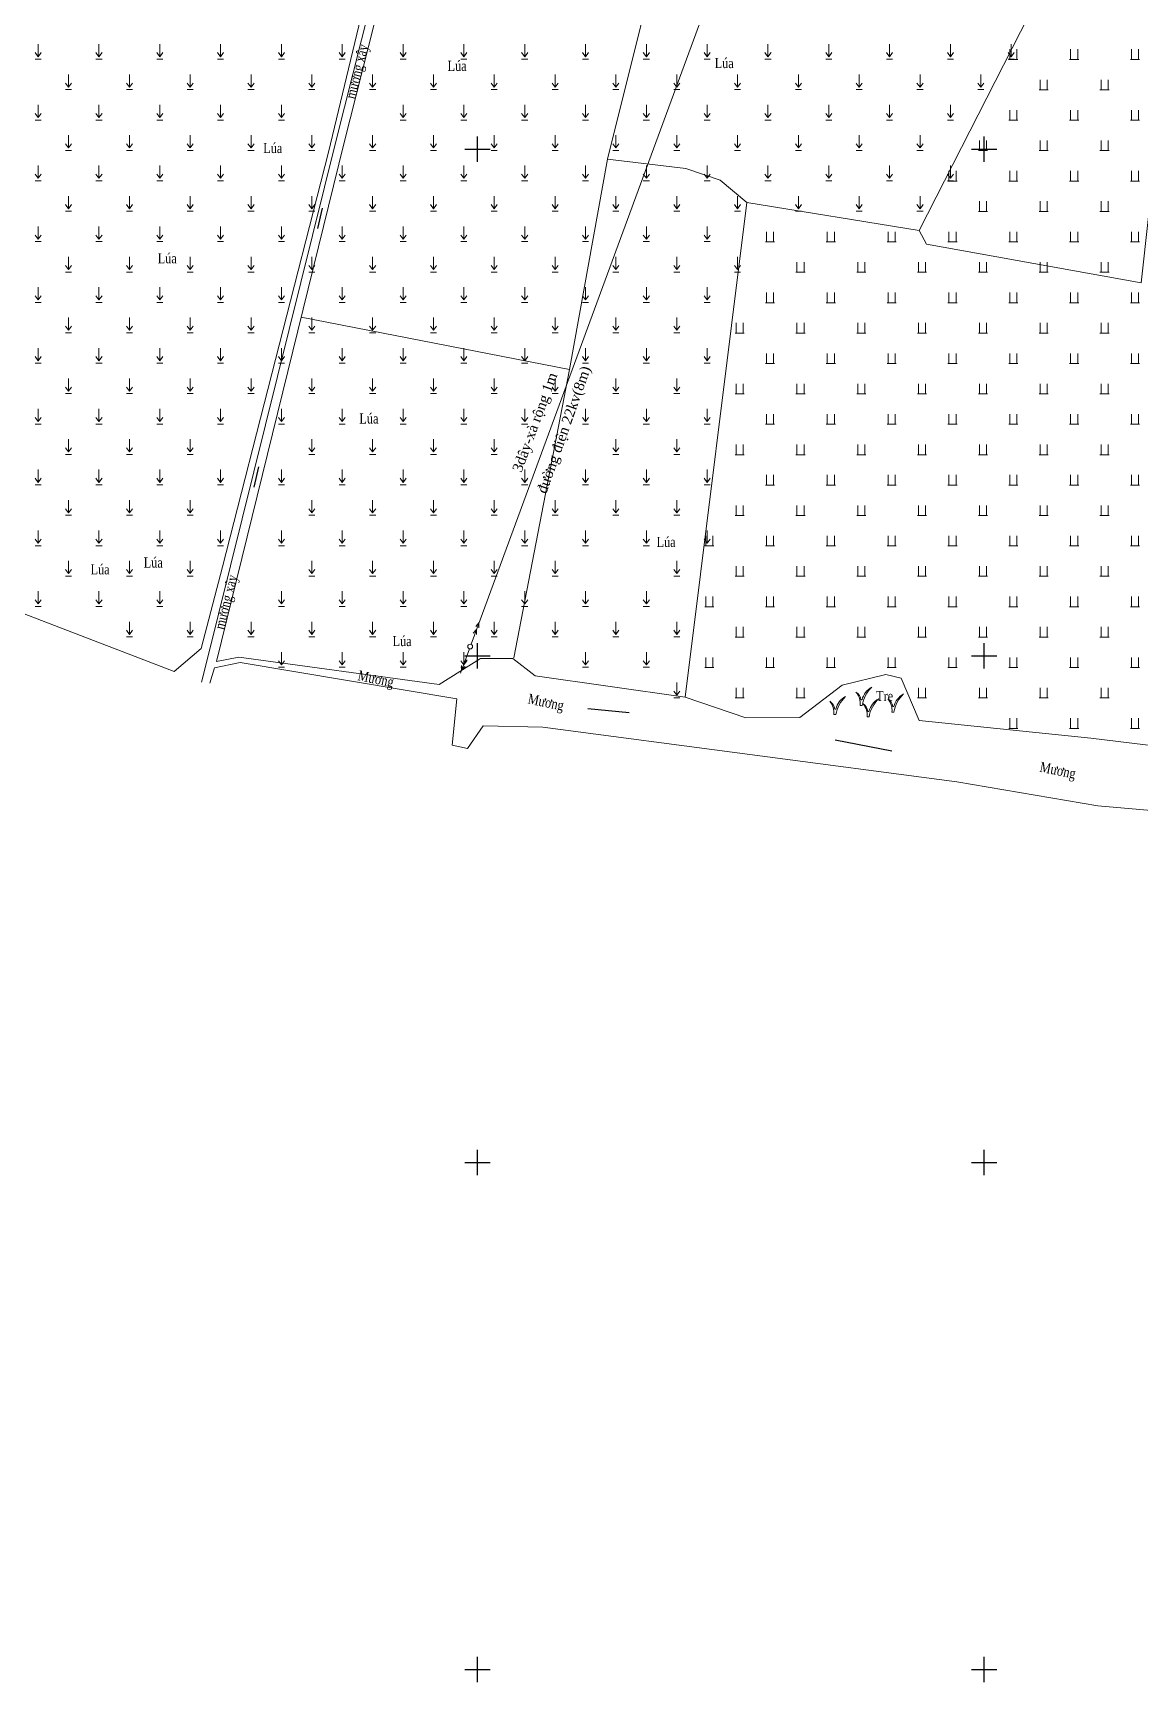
# Model space of a CAD drawing. Header units: metres. Extents: x 585499 to 586851, y 1565849 to 1566901.
# Drawn here: x 585956.2 to 586065.4, y 1565848.8 to 1566011.5 of the extents above; entities that cross this region are included whole.
import ezdxf

# ---------------------------------------------------------------- set-up
doc = ezdxf.new("R2010")
doc.units = ezdxf.units.M
for name, color, linetype, lineweight in [('duong bo', 97, 'Continuous', 0), ('Ghi chu', 2, 'Continuous', 5), ('muong xay', 90, 'Continuous', 0), ('text', 7, 'Continuous', 0), ('ThucVat', 90, 'Continuous', 0), ('thuy van', 111, 'Continuous', 0), ('đuongdien', 2, 'Continuous', 0)]:
    doc.layers.add(name, color=color, linetype=linetype, lineweight=lineweight)
doc.layers.add('K_HUNG', color=7, linetype='Continuous')
doc.styles.add('ghi chu', font='times.ttf', dxfattribs={"height": 1})
doc.styles.get("Standard").update_dxf_attribs({"font": 'simplex.shx'})
doc.linetypes.add('B_DAP_CAO1', pattern='A,0.2,[130,ltypeshp.shx,S=0.7500000000000001,R=0,X=0,Y=0.75],1.2,[130,ltypeshp.shx,S=0.25,R=0,X=0,Y=0.25],1', length=2.4)
doc.linetypes.add('TAluy-500', pattern='A,0.667,[130,ltypeshp.shx,S=-0.25,R=0,X=-0.25,Y=0.25],0.333', length=1)
doc.dimstyles.get("Standard").update_dxf_attribs({"dimtxt": 0.18, "dimasz": 0.18, "dimexe": 0.18, "dimexo": 0.0625, "dimgap": 0.09, "dimtad": 0, "dimtih": 1, "dimtoh": 1, "dimdec": 4, "dimzin": 0, "dimdsep": 46, "dimtxsty": 'Standard', "dimcen": 0.09, "dimadec": 0, "dimazin": 0, "dimtfac": 1, "dimtdec": 4, "dimtofl": 0, "dimtmove": 0, "dimatfit": 3, "dimfxl": 1, "dimtolj": 1, "dimtzin": 0, "dimarcsym": 0})

# ---------------------------------------------------------------- blocks, each defined once
blk = doc.blocks.new('cdct')
at = {"layer": 'Ghi chu'}
for points in [[(-0.9471882375665928, 0), (-11.22761537194384, 0)], [(-8.176448829700973, -0.6559830730514022), (-10, 0), (-8.176448829700973, 0.6967160433578101)], [(-5.322867662595911, -0.6559830730514022), (-7.146418832894994, 0), (-5.322867662595911, 0.6967160433578101)], [(0.9471882370920071, 0), (11.22761537194384, 0)], [(5.322867662595911, -0.6559830730514022), (7.146418832894938, 0), (5.322867662595911, 0.6967160433578101)], [(8.176448829700917, -0.6559830730514022), (10, 0), (8.176448829700917, 0.6967160433578101)]]:
    blk.add_lwpolyline(points, dxfattribs=at)
blk.add_circle((0, 0), 0.9471882373144785, dxfattribs=at)
blk = doc.blocks.new('fdsa')
at = {"layer": 'ThucVat', "color": 8}
for p, q in [((586981.4263575979, 1565459.991382506), (586981.4263575979, 1565458.991382506)), ((586982.1263575979, 1565459.991382506), (586982.1263575979, 1565458.991382506))]:
    blk.add_line(p, q, dxfattribs=at)
blk.add_lwpolyline([(586981.326357598, 1565458.991382506), (586982.2263575979, 1565458.991382506)], dxfattribs=at)
blk = doc.blocks.new('aa')
at = {"layer": 'ThucVat', "color": 8}
for p, q in [((586849.3487158166, 1565409.619042327), (586849.3487158166, 1565410.869042327)), ((586849.3487158166, 1565409.619042327), (586849.0487158166, 1565410.019042327)), ((586849.0487158166, 1565409.369042327), (586849.6487158167, 1565409.369042327)), ((586849.3487158166, 1565409.619042327), (586849.6487158167, 1565410.019042327))]:
    blk.add_line(p, q, dxfattribs=at)
blk = doc.blocks.new('tre')
at = {"layer": 'Ghi chu', "color": 8}
blk.add_line((-0.4581687784585995, 2.170811738060081), (-0.02678256049287597, 2.173418245450137), dxfattribs=at)
at = {"layer": 'Ghi chu'}
blk.add_line((-0.7800000388195087, -3.094524458902015e-07), (-1.726021991999005e-09, -2.533511178626213e-10), dxfattribs=at)
at = {"layer": 'Ghi chu', "color": 8}
for centre, major_axis, ratio, start_param, end_param in [((7.569916903618463, 0.306761078211764), (-5.531466882671172, 5.531466882671173), 0.99999999999999, -0.2845391463814027, 0.5444522491529895), ((12.58891754404962, -2.098507465559521), (-9.024538174164114, 9.024538174164114), 0.9999999999999865, -0.02725136566702524, 0.6202220842804578), ((-4.772513657949531, 1.608162517962853), (3.076535866745311, 3.076535866745311), 0.9999999999999022, 5.627468846478097, 6.498727628251489), ((-7.851839350856864, 0.6854456025702689), (-5.023979863572765, 5.023979863572765), 0.9999999999999891, 3.830366531754255, 4.628631629884755)]:
    blk.add_ellipse(centre, major_axis=major_axis, ratio=ratio, start_param=start_param, end_param=end_param, dxfattribs=at)

msp = doc.modelspace()

# ---------------------------------------------------------------- linework, layer by layer
at = {"layer": 'duong bo', "color": 8, "linetype": 'B_DAP_CAO1', "elevation": 14.25}
msp.add_lwpolyline([(585972.758, 1565950.742), (585974.858, 1565958.785), (585985.3060000001, 1565999.698), (585994.2710000001, 1566037.004), (585994.5055509674, 1566038.094127062)], dxfattribs=at)
at = {"layer": 'duong bo', "color": 8, "elevation": 14.25}
for points in [[(586012.8443030487, 1565999.015502451), (586020.8034164775, 1566030.914524547)], [(586068.423157681, 1566013.337012719), (586068.376, 1566012.973), (586065.5020000001, 1565986.813), (586044.3010000001, 1565990.606), (586043.5995279166, 1565991.985485685), (586056.0830000001, 1566016.505)], [(586026.5831804143, 1565994.725366092), (586023.9677662313, 1565996.941188333), (586020.5619268509, 1565998.097469278), (586012.8443030487, 1565999.015502451), (586009.1023832576, 1565978.251870846)], [(586043.5995279166, 1565991.985485685), (586026.5831804143, 1565994.725366092), (586020.515, 1565945.916)], [(586003.6050000001, 1565949.82), (586009.1023832576, 1565978.251870846), (585982.6278457871, 1565983.432929897)], [(585904.6020000001, 1565981.528), (585902.916766156, 1565974.287292687), (585970.0955692534, 1565948.448743365), (585972.758, 1565950.742)]]:
    msp.add_lwpolyline(points, dxfattribs=at)
at = {"layer": 'K_HUNG', "color": 8}
for p, q in [((586000, 1565998.75), (586000, 1566001.25)), ((586050, 1565998.75), (586050, 1566001.25)), ((585998.75, 1566000), (586001.25, 1566000)), ((586048.75, 1566000), (586051.25, 1566000)), ((586000, 1565948.75), (586000, 1565951.25)), ((586050, 1565948.75), (586050, 1565951.25)), ((585998.75, 1565950), (586001.25, 1565950)), ((586048.75, 1565950), (586051.25, 1565950)), ((586000, 1565898.75), (586000, 1565901.25)), ((586050, 1565898.75), (586050, 1565901.25)), ((585998.75, 1565900), (586001.25, 1565900)), ((586048.75, 1565900), (586051.25, 1565900)), ((585998.75, 1565850), (586001.25, 1565850)), ((586000, 1565848.75), (586000, 1565851.25)), ((586048.75, 1565850), (586051.25, 1565850)), ((586050, 1565848.75), (586050, 1565851.25))]:
    msp.add_line(p, q, dxfattribs=at)
at = {"layer": 'muong xay', "color": 8, "elevation": 14.25}
for points in [[(585973.314, 1565949.467), (585986.072, 1566000.892), (585995.1780000001, 1566036.986), (585995.226, 1566037.816)], [(585996.511, 1566037.7), (585996.015, 1566036.76), (585986.836, 1566000.53), (585974.265, 1565949.456), (585976.458, 1565949.888)], [(585973.314, 1565949.467), (585972.7843664109, 1565947.411296138)], [(585976.5970000001, 1565949.361), (585974.0650000001, 1565948.815), (585973.6051062112, 1565947.299902732)]]:
    msp.add_lwpolyline(points, dxfattribs=at)
at = {"layer": 'thuy van', "color": 8, "linetype": 'TAluy-500', "elevation": 14.25}
for points in [[(585996.827, 1566038.782), (585997.698, 1566041.709), (586052.309, 1566023.281), (586070.6220000001, 1566014.54), (586081.922, 1566009.069), (586089.908, 1566007.906), (586100.797, 1566005.399), (586094.2440000001, 1565986.409), (586085.6860000001, 1565963.601), (586077.8260000001, 1565942.606), (586067.2570000001, 1565941.066), (586060.508, 1565941.894), (586043.577, 1565943.61), (586041.8150000001, 1565947.799), (586040.3060000001, 1565948.168), (586035.9940000001, 1565947.099), (586031.81, 1565943.933), (586026.4750000001, 1565943.883), (586020.515, 1565945.916), (586005.6910000001, 1565948.018), (586003.496, 1565949.753), (586000.3150000001, 1565949.726), (585996.2170000001, 1565947.162), (585976.458, 1565949.888)], [(586077.8260000001, 1565942.606), (586067.2570000001, 1565941.066), (586060.508, 1565941.894), (586043.577, 1565943.61), (586041.8150000001, 1565947.799), (586040.3060000001, 1565948.168), (586035.9940000001, 1565947.099), (586031.81, 1565943.933), (586026.4750000001, 1565943.883), (586020.515, 1565945.916), (586005.6910000001, 1565948.018), (586003.496, 1565949.753), (586000.3150000001, 1565949.726), (585996.2170000001, 1565947.162), (585976.458, 1565949.888)], [(585976.5970000001, 1565949.361), (585997.9720000001, 1565945.768), (585997.503, 1565941.193), (585999.04, 1565940.864), (586000.562, 1565943.089), (586006.466, 1565942.961), (586047.305, 1565937.585), (586061.2220000001, 1565935.215), (586077.03, 1565933.807), (586075.617273533, 1565925.858005095)], [(585976.5970000001, 1565949.361), (585997.9720000001, 1565945.768), (585997.503, 1565941.193), (585999.04, 1565940.864), (586000.562, 1565943.089), (586006.466, 1565942.961), (586047.305, 1565937.585), (586061.2220000001, 1565935.215), (586077.03, 1565933.807)]]:
    msp.add_lwpolyline(points, dxfattribs=at)
at = {"layer": 'đuongdien', "color": 8, "elevation": 14.25}
msp.add_lwpolyline([(586023.8849558091, 1566017.771748573), (586000.2597988944, 1565953.553414147)], dxfattribs=at)

# ---------------------------------------------------------------- block references
at = {"layer": 'Ghi chu', "color": 8, "xscale": 0.2500000001334544, "yscale": 0.2500000001334544, "zscale": 0.2500000001334544, "rotation": 249.8091337006252}
msp.add_blockref('cdct', (585999.2910000001, 1565950.919, 14.25), dxfattribs=at)
at = {"layer": 'ThucVat', "color": 8}
for name, p in [('aa', (-892.6798026098404, 599.5033836471848)), ('aa', (-886.6798026098404, 599.5033836471848)), ('aa', (-880.6798026098404, 599.5033836471848)), ('aa', (-874.6798026098404, 599.5033836471848)), ('aa', (-868.6798026098404, 599.5033836471848)), ('aa', (-868.6798026098404, 599.5033836471848)), ('aa', (-862.6798026098404, 599.5033836471848)), ('aa', (-856.6798026098404, 599.5033836471848)), ('aa', (-850.6798026098404, 599.5033836471848)), ('aa', (-844.6798026098404, 599.5033836471848)), ('aa', (-838.6798026098404, 599.5033836471848)), ('aa', (-832.6798026098404, 599.5033836471848)), ('aa', (-826.6798026098404, 599.5033836471848)), ('aa', (-820.6798026098404, 599.5033836471848)), ('aa', (-814.6798026098404, 599.5033836471848)), ('aa', (-808.6798026098404, 599.5033836471848)), ('aa', (-802.6798026098404, 599.5033836471848)), ('aa', (-796.6798026098404, 599.5033836471848)), ('fdsa', (-928.9012681820896, 549.8583238827996)), ('fdsa', (-922.9012681820896, 549.8583238827996)), ('fdsa', (-922.9012681820896, 549.8583238827996)), ('fdsa', (-916.9012681820896, 549.8583238827996)), ('aa', (-889.6798026098404, 596.5033836471848)), ('aa', (-889.6798026098404, 596.5033836471848)), ('aa', (-883.6798026098404, 596.5033836471848)), ('aa', (-883.6798026098404, 596.5033836471848)), ('aa', (-877.6798026098404, 596.5033836471848)), ('aa', (-877.6798026098404, 596.5033836471848)), ('aa', (-871.6798026098404, 596.5033836471848)), ('aa', (-871.6798026098404, 596.5033836471848)), ('aa', (-865.6798026098404, 596.5033836471848)), ('aa', (-859.6798026098404, 596.5033836471848)), ('aa', (-859.6798026098404, 596.5033836471848)), ('aa', (-853.6798026098404, 596.5033836471848)), ('aa', (-853.6798026098404, 596.5033836471848)), ('aa', (-847.6798026098404, 596.5033836471848)), ('aa', (-847.6798026098404, 596.5033836471848)), ('aa', (-841.6798026098404, 596.5033836471848)), ('aa', (-841.6798026098404, 596.5033836471848)), ('aa', (-835.6798026098404, 596.5033836471848)), ('aa', (-835.6798026098404, 596.5033836471848)), ('aa', (-829.6798026098404, 596.5033836471848)), ('aa', (-829.6798026098404, 596.5033836471848)), ('aa', (-823.6798026098404, 596.5033836471848)), ('aa', (-823.6798026098404, 596.5033836471848)), ('aa', (-817.6798026098404, 596.5033836471848)), ('aa', (-817.6798026098404, 596.5033836471848)), ('aa', (-811.6798026098404, 596.5033836471848)), ('aa', (-811.6798026098404, 596.5033836471848)), ('aa', (-805.6798026098404, 596.5033836471848)), ('aa', (-805.6798026098404, 596.5033836471848)), ('aa', (-799.6798026098404, 596.5033836471848)), ('aa', (-799.6798026098404, 596.5033836471848)), ('fdsa', (-925.9012681820896, 546.8583238827996)), ('fdsa', (-919.9012681820896, 546.8583238827996)), ('fdsa', (-919.9012681820896, 546.8583238827996)), ('aa', (-892.6798026098404, 593.5033836471848)), ('aa', (-892.6798026098404, 593.5033836471848)), ('aa', (-886.6798026098404, 593.5033836471848)), ('aa', (-886.6798026098404, 593.5033836471848)), ('aa', (-880.6798026098404, 593.5033836471848)), ('aa', (-880.6798026098404, 593.5033836471848)), ('aa', (-874.6798026098404, 593.5033836471848)), ('aa', (-874.6798026098404, 593.5033836471848)), ('aa', (-868.6798026098404, 593.5033836471848)), ('aa', (-856.6798026098404, 593.5033836471848)), ('aa', (-856.6798026098404, 593.5033836471848)), ('aa', (-850.6798026098404, 593.5033836471848)), ('aa', (-850.6798026098404, 593.5033836471848)), ('aa', (-844.6798026098404, 593.5033836471848)), ('aa', (-844.6798026098404, 593.5033836471848)), ('aa', (-838.6798026098404, 593.5033836471848)), ('aa', (-838.6798026098404, 593.5033836471848)), ('aa', (-832.6798026098404, 593.5033836471848)), ('aa', (-832.6798026098404, 593.5033836471848)), ('aa', (-826.6798026098404, 593.5033836471848)), ('aa', (-826.6798026098404, 593.5033836471848)), ('aa', (-820.6798026098404, 593.5033836471848)), ('aa', (-820.6798026098404, 593.5033836471848)), ('aa', (-814.6798026098404, 593.5033836471848)), ('aa', (-814.6798026098404, 593.5033836471848)), ('aa', (-808.6798026098404, 593.5033836471848)), ('aa', (-808.6798026098404, 593.5033836471848)), ('aa', (-802.6798026098404, 593.5033836471848)), ('aa', (-802.6798026098404, 593.5033836471848)), ('fdsa', (-928.9012681820896, 543.8583238827996)), ('fdsa', (-922.9012681820896, 543.8583238827996)), ('fdsa', (-922.9012681820896, 543.8583238827996)), ('fdsa', (-916.9012681820896, 543.8583238827996)), ('aa', (-889.6798026098404, 590.5033836471848)), ('aa', (-883.6798026098404, 590.5033836471848)), ('aa', (-877.6798026098404, 590.5033836471848)), ('aa', (-871.6798026098404, 590.5033836471848)), ('aa', (-865.6798026098404, 590.5033836471848)), ('aa', (-865.6798026098404, 590.5033836471848)), ('aa', (-859.6798026098404, 590.5033836471848)), ('aa', (-853.6798026098404, 590.5033836471848)), ('aa', (-847.6798026098404, 590.5033836471848)), ('aa', (-841.6798026098404, 590.5033836471848)), ('aa', (-835.6798026098404, 590.5033836471848)), ('aa', (-829.6798026098404, 590.5033836471848)), ('aa', (-823.6798026098404, 590.5033836471848)), ('aa', (-817.6798026098404, 590.5033836471848)), ('aa', (-811.6798026098404, 590.5033836471848)), ('aa', (-805.6798026098404, 590.5033836471848)), ('fdsa', (-931.9012681820896, 540.8583238827996)), ('fdsa', (-925.9012681820896, 540.8583238827996)), ('fdsa', (-919.9012681820896, 540.8583238827996)), ('fdsa', (-919.9012681820896, 540.8583238827996)), ('aa', (-892.6798026098404, 587.5033836471848)), ('aa', (-886.6798026098404, 587.5033836471848)), ('aa', (-880.6798026098404, 587.5033836471848)), ('aa', (-874.6798026098404, 587.5033836471848)), ('aa', (-868.6798026098404, 587.5033836471848)), ('aa', (-868.6798026098404, 587.5033836471848)), ('aa', (-862.6798026098404, 587.5033836471848)), ('aa', (-856.6798026098404, 587.5033836471848)), ('aa', (-850.6798026098404, 587.5033836471848)), ('aa', (-844.6798026098404, 587.5033836471848)), ('aa', (-838.6798026098404, 587.5033836471848)), ('aa', (-832.6798026098404, 587.5033836471848)), ('aa', (-826.6798026098404, 587.5033836471848)), ('aa', (-820.6798026098404, 587.5033836471848)), ('aa', (-814.6798026098404, 587.5033836471848)), ('aa', (-808.6798026098404, 587.5033836471848)), ('aa', (-802.6798026098404, 587.5033836471848)), ('fdsa', (-934.9012681820896, 537.8583238827996)), ('fdsa', (-928.9012681820896, 537.8583238827996)), ('fdsa', (-922.9012681820896, 537.8583238827996)), ('fdsa', (-922.9012681820896, 537.8583238827996)), ('fdsa', (-916.9012681820896, 537.8583238827996)), ('aa', (-889.6798026098404, 584.5033836471848)), ('aa', (-883.6798026098404, 584.5033836471848)), ('aa', (-877.6798026098404, 584.5033836471848)), ('aa', (-871.6798026098404, 584.5033836471848)), ('aa', (-865.6798026098404, 584.5033836471848)), ('aa', (-865.6798026098404, 584.5033836471848)), ('aa', (-859.6798026098404, 584.5033836471848)), ('aa', (-853.6798026098404, 584.5033836471848)), ('aa', (-847.6798026098404, 584.5033836471848)), ('aa', (-841.6798026098404, 584.5033836471848)), ('aa', (-835.6798026098404, 584.5033836471848)), ('aa', (-829.6798026098404, 584.5033836471848)), ('aa', (-823.6798026098404, 584.5033836471848)), ('aa', (-817.6798026098404, 584.5033836471848)), ('aa', (-811.6798026098404, 584.5033836471848)), ('aa', (-805.6798026098404, 584.5033836471848)), ('fdsa', (-931.9012681820896, 534.8583238827996)), ('fdsa', (-925.9012681820896, 534.8583238827996)), ('fdsa', (-919.9012681820896, 534.8583238827996)), ('fdsa', (-919.9012681820896, 534.8583238827996)), ('aa', (-892.6798026098404, 581.5033836471848)), ('aa', (-886.6798026098404, 581.5033836471848)), ('aa', (-880.6798026098404, 581.5033836471848)), ('aa', (-874.6798026098404, 581.5033836471848)), ('aa', (-868.6798026098404, 581.5033836471848)), ('aa', (-868.6798026098404, 581.5033836471848)), ('aa', (-862.6798026098404, 581.5033836471848)), ('aa', (-856.6798026098404, 581.5033836471848)), ('aa', (-850.6798026098404, 581.5033836471848)), ('aa', (-844.6798026098404, 581.5033836471848)), ('aa', (-838.6798026098404, 581.5033836471848)), ('aa', (-832.6798026098404, 581.5033836471848)), ('aa', (-826.6798026098404, 581.5033836471848)), ('fdsa', (-952.9012681820896, 531.8583238827996)), ('fdsa', (-946.9012681820896, 531.8583238827996)), ('fdsa', (-940.9012681820896, 531.8583238827996)), ('fdsa', (-934.9012681820896, 531.8583238827996)), ('fdsa', (-928.9012681820896, 531.8583238827996)), ('fdsa', (-922.9012681820896, 531.8583238827996)), ('fdsa', (-922.9012681820896, 531.8583238827996)), ('fdsa', (-916.9012681820896, 531.8583238827996)), ('aa', (-889.6798026098404, 578.5033836471848)), ('aa', (-883.6798026098404, 578.5033836471848)), ('aa', (-877.6798026098404, 578.5033836471848)), ('aa', (-871.6798026098404, 578.5033836471848)), ('aa', (-865.6798026098404, 578.5033836471848)), ('aa', (-865.6798026098404, 578.5033836471848)), ('aa', (-859.6798026098404, 578.5033836471848)), ('aa', (-853.6798026098404, 578.5033836471848)), ('aa', (-847.6798026098404, 578.5033836471848)), ('aa', (-841.6798026098404, 578.5033836471848)), ('aa', (-835.6798026098404, 578.5033836471848)), ('aa', (-829.6798026098404, 578.5033836471848)), ('aa', (-823.6798026098404, 578.5033836471848)), ('fdsa', (-949.9012681820896, 528.8583238827996)), ('fdsa', (-943.9012681820896, 528.8583238827996)), ('fdsa', (-937.9012681820896, 528.8583238827996)), ('fdsa', (-931.9012681820896, 528.8583238827996)), ('fdsa', (-925.9012681820896, 528.8583238827996)), ('fdsa', (-919.9012681820896, 528.8583238827996)), ('fdsa', (-919.9012681820896, 528.8583238827996)), ('aa', (-892.6798026098404, 575.5033836471848)), ('aa', (-886.6798026098404, 575.5033836471848)), ('aa', (-880.6798026098404, 575.5033836471848)), ('aa', (-874.6798026098404, 575.5033836471848)), ('aa', (-868.6798026098404, 575.5033836471848)), ('aa', (-868.6798026098404, 575.5033836471848)), ('aa', (-862.6798026098404, 575.5033836471848)), ('aa', (-856.6798026098404, 575.5033836471848)), ('aa', (-850.6798026098404, 575.5033836471848)), ('aa', (-844.6798026098404, 575.5033836471848)), ('aa', (-838.6798026098404, 575.5033836471848)), ('aa', (-832.6798026098404, 575.5033836471848)), ('aa', (-826.6798026098404, 575.5033836471848)), ('fdsa', (-952.9012681820896, 525.8583238827996)), ('fdsa', (-946.9012681820896, 525.8583238827996)), ('fdsa', (-940.9012681820896, 525.8583238827996)), ('fdsa', (-934.9012681820896, 525.8583238827996)), ('fdsa', (-928.9012681820896, 525.8583238827996)), ('fdsa', (-922.9012681820896, 525.8583238827996)), ('fdsa', (-922.9012681820896, 525.8583238827996)), ('fdsa', (-916.9012681820896, 525.8583238827996)), ('aa', (-889.6798026098404, 572.5033836471848)), ('aa', (-883.6798026098404, 572.5033836471848)), ('aa', (-877.6798026098404, 572.5033836471848)), ('aa', (-871.6798026098404, 572.5033836471848)), ('aa', (-865.6798026098404, 572.5033836471848)), ('aa', (-865.6798026098404, 572.5033836471848)), ('aa', (-859.6798026098404, 572.5033836471848)), ('aa', (-853.6798026098404, 572.5033836471848)), ('aa', (-847.6798026098404, 572.5033836471848)), ('aa', (-841.6798026098404, 572.5033836471848)), ('aa', (-835.6798026098404, 572.5033836471848)), ('aa', (-829.6798026098404, 572.5033836471848)), ('fdsa', (-955.9012681820896, 522.8583238827996)), ('fdsa', (-955.9012681820896, 522.8583238827996)), ('fdsa', (-949.9012681820896, 522.8583238827996)), ('fdsa', (-949.9012681820896, 522.8583238827996)), ('fdsa', (-943.9012681820896, 522.8583238827996)), ('fdsa', (-943.9012681820896, 522.8583238827996)), ('fdsa', (-937.9012681820896, 522.8583238827996)), ('fdsa', (-937.9012681820896, 522.8583238827996)), ('fdsa', (-931.9012681820896, 522.8583238827996)), ('fdsa', (-931.9012681820896, 522.8583238827996)), ('fdsa', (-925.9012681820896, 522.8583238827996)), ('fdsa', (-925.9012681820896, 522.8583238827996)), ('fdsa', (-919.9012681820896, 522.8583238827996)), ('aa', (-892.6798026098404, 569.5033836471848)), ('aa', (-886.6798026098404, 569.5033836471848)), ('aa', (-880.6798026098404, 569.5033836471848)), ('aa', (-874.6798026098404, 569.5033836471848)), ('aa', (-868.6798026098404, 569.5033836471848)), ('aa', (-868.6798026098404, 569.5033836471848)), ('aa', (-862.6798026098404, 569.5033836471848)), ('aa', (-856.6798026098404, 569.5033836471848)), ('aa', (-850.6798026098404, 569.5033836471848)), ('aa', (-844.6798026098404, 569.5033836471848)), ('aa', (-838.6798026098404, 569.5033836471848)), ('aa', (-832.6798026098404, 569.5033836471848)), ('aa', (-826.6798026098404, 569.5033836471848)), ('fdsa', (-952.9012681820896, 519.8583238827996)), ('fdsa', (-952.9012681820896, 519.8583238827996)), ('fdsa', (-946.9012681820896, 519.8583238827996)), ('fdsa', (-946.9012681820896, 519.8583238827996)), ('fdsa', (-940.9012681820896, 519.8583238827996)), ('fdsa', (-940.9012681820896, 519.8583238827996)), ('fdsa', (-934.9012681820896, 519.8583238827996)), ('fdsa', (-934.9012681820896, 519.8583238827996)), ('fdsa', (-928.9012681820896, 519.8583238827996)), ('fdsa', (-928.9012681820896, 519.8583238827996)), ('fdsa', (-922.9012681820896, 519.8583238827996)), ('fdsa', (-916.9012681820896, 519.8583238827996)), ('fdsa', (-916.9012681820896, 519.8583238827996)), ('aa', (-889.6798026098404, 566.5033836471848)), ('aa', (-883.6798026098404, 566.5033836471848)), ('aa', (-877.6798026098404, 566.5033836471848)), ('aa', (-871.6798026098404, 566.5033836471848)), ('aa', (-865.6798026098404, 566.5033836471848)), ('aa', (-865.6798026098404, 566.5033836471848)), ('aa', (-859.6798026098404, 566.5033836471848)), ('aa', (-853.6798026098404, 566.5033836471848)), ('aa', (-847.6798026098404, 566.5033836471848)), ('aa', (-841.6798026098404, 566.5033836471848)), ('aa', (-835.6798026098404, 566.5033836471848)), ('aa', (-829.6798026098404, 566.5033836471848)), ('fdsa', (-955.9012681820896, 516.8583238827996)), ('fdsa', (-949.9012681820896, 516.8583238827996)), ('fdsa', (-943.9012681820896, 516.8583238827996)), ('fdsa', (-937.9012681820896, 516.8583238827996)), ('fdsa', (-931.9012681820896, 516.8583238827996)), ('fdsa', (-925.9012681820896, 516.8583238827996)), ('fdsa', (-919.9012681820896, 516.8583238827996)), ('fdsa', (-919.9012681820896, 516.8583238827996)), ('aa', (-892.6798026098404, 563.5033836471848)), ('aa', (-886.6798026098404, 563.5033836471848)), ('aa', (-880.6798026098404, 563.5033836471848)), ('aa', (-874.6798026098404, 563.5033836471848)), ('aa', (-868.6798026098404, 563.5033836471848)), ('aa', (-868.6798026098404, 563.5033836471848)), ('aa', (-862.6798026098404, 563.5033836471848)), ('aa', (-856.6798026098404, 563.5033836471848)), ('aa', (-850.6798026098404, 563.5033836471848)), ('aa', (-844.6798026098404, 563.5033836471848)), ('aa', (-838.6798026098404, 563.5033836471848)), ('aa', (-832.6798026098404, 563.5033836471848)), ('aa', (-826.6798026098404, 563.5033836471848)), ('fdsa', (-952.9012681820896, 513.8583238827996)), ('fdsa', (-946.9012681820896, 513.8583238827996)), ('fdsa', (-940.9012681820896, 513.8583238827996)), ('fdsa', (-934.9012681820896, 513.8583238827996)), ('fdsa', (-928.9012681820896, 513.8583238827996)), ('fdsa', (-922.9012681820896, 513.8583238827996)), ('fdsa', (-922.9012681820896, 513.8583238827996)), ('fdsa', (-916.9012681820896, 513.8583238827996)), ('aa', (-889.6798026098404, 560.5033836471848)), ('aa', (-883.6798026098404, 560.5033836471848)), ('aa', (-877.6798026098404, 560.5033836471848)), ('aa', (-865.6798026098404, 560.5033836471848)), ('aa', (-865.6798026098404, 560.5033836471848)), ('aa', (-859.6798026098404, 560.5033836471848)), ('aa', (-853.6798026098404, 560.5033836471848)), ('aa', (-847.6798026098404, 560.5033836471848)), ('aa', (-835.6798026098404, 560.5033836471848)), ('aa', (-829.6798026098404, 560.5033836471848)), ('fdsa', (-955.9012681820896, 510.8583238827996)), ('fdsa', (-949.9012681820896, 510.8583238827996)), ('fdsa', (-943.9012681820896, 510.8583238827996)), ('fdsa', (-937.9012681820896, 510.8583238827996)), ('fdsa', (-931.9012681820896, 510.8583238827996)), ('fdsa', (-925.9012681820896, 510.8583238827996)), ('fdsa', (-919.9012681820896, 510.8583238827996)), ('fdsa', (-919.9012681820896, 510.8583238827996)), ('aa', (-892.6798026098404, 557.5033836471848)), ('aa', (-886.6798026098404, 557.5033836471848)), ('aa', (-880.6798026098404, 557.5033836471848)), ('aa', (-874.6798026098404, 557.5033836471848)), ('aa', (-868.6798026098404, 557.5033836471848)), ('aa', (-868.6798026098404, 557.5033836471848)), ('aa', (-862.6798026098404, 557.5033836471848)), ('aa', (-856.6798026098404, 557.5033836471848)), ('aa', (-850.6798026098404, 557.5033836471848)), ('aa', (-844.6798026098404, 557.5033836471848)), ('aa', (-838.6798026098404, 557.5033836471848)), ('aa', (-832.6798026098404, 557.5033836471848)), ('aa', (-826.6798026098404, 557.5033836471848)), ('fdsa', (-952.9012681820896, 507.8583238827996)), ('fdsa', (-946.9012681820896, 507.8583238827996)), ('fdsa', (-940.9012681820896, 507.8583238827996)), ('fdsa', (-934.9012681820896, 507.8583238827996)), ('fdsa', (-928.9012681820896, 507.8583238827996)), ('fdsa', (-922.9012681820896, 507.8583238827996)), ('fdsa', (-922.9012681820896, 507.8583238827996)), ('fdsa', (-916.9012681820896, 507.8583238827996)), ('aa', (-889.6798026098404, 554.5033836471848)), ('aa', (-883.6798026098404, 554.5033836471848)), ('aa', (-877.6798026098404, 554.5033836471848)), ('aa', (-865.6798026098404, 554.5033836471848)), ('aa', (-865.6798026098404, 554.5033836471848)), ('aa', (-859.6798026098404, 554.5033836471848)), ('aa', (-853.6798026098404, 554.5033836471848)), ('aa', (-847.6798026098404, 554.5033836471848)), ('aa', (-841.6798026098404, 554.5033836471848)), ('aa', (-835.6798026098404, 554.5033836471848)), ('aa', (-829.6798026098404, 554.5033836471848)), ('fdsa', (-955.9012681820896, 504.8583238827996)), ('fdsa', (-949.9012681820896, 504.8583238827996)), ('fdsa', (-943.9012681820896, 504.8583238827996)), ('fdsa', (-937.9012681820896, 504.8583238827996)), ('fdsa', (-931.9012681820896, 504.8583238827996)), ('fdsa', (-925.9012681820896, 504.8583238827996)), ('fdsa', (-919.9012681820896, 504.8583238827996)), ('fdsa', (-919.9012681820896, 504.8583238827996)), ('aa', (-892.6798026098404, 551.5033836471848)), ('aa', (-886.6798026098404, 551.5033836471848)), ('aa', (-880.6798026098404, 551.5033836471848)), ('aa', (-874.6798026098404, 551.5033836471848)), ('aa', (-868.6798026098404, 551.5033836471848)), ('aa', (-868.6798026098404, 551.5033836471848)), ('aa', (-862.6798026098404, 551.5033836471848)), ('aa', (-856.6798026098404, 551.5033836471848)), ('aa', (-850.6798026098404, 551.5033836471848)), ('aa', (-844.6798026098404, 551.5033836471848)), ('aa', (-838.6798026098404, 551.5033836471848)), ('aa', (-832.6798026098404, 551.5033836471848)), ('aa', (-826.6798026098404, 551.5033836471848)), ('fdsa', (-958.9012681820896, 501.8583238827996)), ('fdsa', (-952.9012681820896, 501.8583238827996)), ('fdsa', (-946.9012681820896, 501.8583238827996)), ('fdsa', (-940.9012681820896, 501.8583238827996)), ('fdsa', (-934.9012681820896, 501.8583238827996)), ('fdsa', (-928.9012681820896, 501.8583238827996)), ('fdsa', (-922.9012681820896, 501.8583238827996)), ('fdsa', (-922.9012681820896, 501.8583238827996)), ('fdsa', (-916.9012681820896, 501.8583238827996)), ('aa', (-889.6798026098404, 548.5033836471848)), ('aa', (-883.6798026098404, 548.5033836471848)), ('aa', (-877.6798026098404, 548.5033836471848)), ('aa', (-865.6798026098404, 548.5033836471848)), ('aa', (-865.6798026098404, 548.5033836471848)), ('aa', (-859.6798026098404, 548.5033836471848)), ('aa', (-853.6798026098404, 548.5033836471848)), ('aa', (-847.6798026098404, 548.5033836471848)), ('aa', (-841.6798026098404, 548.5033836471848)), ('aa', (-829.6798026098404, 548.5033836471848)), ('fdsa', (-955.9012681820896, 498.8583238827996)), ('fdsa', (-949.9012681820896, 498.8583238827996)), ('fdsa', (-943.9012681820896, 498.8583238827996)), ('fdsa', (-937.9012681820896, 498.8583238827996)), ('fdsa', (-931.9012681820896, 498.8583238827996)), ('fdsa', (-925.9012681820896, 498.8583238827996)), ('fdsa', (-919.9012681820896, 498.8583238827996)), ('fdsa', (-919.9012681820896, 498.8583238827996)), ('aa', (-892.6798026098404, 545.5033836471848)), ('aa', (-886.6798026098404, 545.5033836471848)), ('aa', (-880.6798026098404, 545.5033836471848)), ('aa', (-868.6798026098404, 545.5033836471848)), ('aa', (-868.6798026098404, 545.5033836471848)), ('aa', (-862.6798026098404, 545.5033836471848)), ('aa', (-856.6798026098404, 545.5033836471848)), ('aa', (-850.6798026098404, 545.5033836471848)), ('aa', (-844.6798026098404, 545.5033836471848)), ('aa', (-838.6798026098404, 545.5033836471848)), ('aa', (-832.6798026098404, 545.5033836471848)), ('fdsa', (-958.9012681820896, 495.8583238827996)), ('fdsa', (-952.9012681820896, 495.8583238827996)), ('fdsa', (-946.9012681820896, 495.8583238827996)), ('fdsa', (-940.9012681820896, 495.8583238827996)), ('fdsa', (-934.9012681820896, 495.8583238827996)), ('fdsa', (-928.9012681820896, 495.8583238827996)), ('fdsa', (-922.9012681820896, 495.8583238827996)), ('fdsa', (-922.9012681820896, 495.8583238827996)), ('fdsa', (-916.9012681820896, 495.8583238827996)), ('aa', (-883.6798026098404, 542.5033836471848)), ('aa', (-877.6798026098404, 542.5033836471848)), ('aa', (-871.6798026098404, 542.5033836471848)), ('aa', (-865.6798026098404, 542.5033836471848)), ('aa', (-865.6798026098404, 542.5033836471848)), ('aa', (-859.6798026098404, 542.5033836471848)), ('aa', (-853.6798026098404, 542.5033836471848)), ('aa', (-847.6798026098404, 542.5033836471848)), ('aa', (-841.6798026098404, 542.5033836471848)), ('aa', (-835.6798026098404, 542.5033836471848)), ('aa', (-829.6798026098404, 542.5033836471848)), ('fdsa', (-955.9012681820896, 492.8583238827996)), ('fdsa', (-949.9012681820896, 492.8583238827996)), ('fdsa', (-943.9012681820896, 492.8583238827996)), ('fdsa', (-937.9012681820896, 492.8583238827996)), ('fdsa', (-931.9012681820896, 492.8583238827996)), ('fdsa', (-925.9012681820896, 492.8583238827996)), ('fdsa', (-919.9012681820896, 492.8583238827996)), ('fdsa', (-919.9012681820896, 492.8583238827996)), ('aa', (-868.6798026098404, 539.5033836471848)), ('aa', (-868.6798026098404, 539.5033836471848)), ('aa', (-862.6798026098404, 539.5033836471848)), ('aa', (-856.6798026098404, 539.5033836471848)), ('aa', (-850.6798026098404, 539.5033836471848)), ('aa', (-838.6798026098404, 539.5033836471848)), ('aa', (-832.6798026098404, 539.5033836471848)), ('fdsa', (-958.9012681820896, 489.8583238827996)), ('fdsa', (-952.9012681820896, 489.8583238827996)), ('fdsa', (-946.9012681820896, 489.8583238827996)), ('fdsa', (-940.9012681820896, 489.8583238827996)), ('fdsa', (-934.9012681820896, 489.8583238827996)), ('fdsa', (-928.9012681820896, 489.8583238827996)), ('fdsa', (-922.9012681820896, 489.8583238827996)), ('fdsa', (-922.9012681820896, 489.8583238827996)), ('fdsa', (-916.9012681820896, 489.8583238827996)), ('aa', (-829.6798026098404, 536.5033836471848)), ('fdsa', (-955.9012681820896, 486.8583238827996)), ('fdsa', (-949.9012681820896, 486.8583238827996)), ('fdsa', (-937.9012681820896, 486.8583238827996)), ('fdsa', (-931.9012681820896, 486.8583238827996)), ('fdsa', (-925.9012681820896, 486.8583238827996)), ('fdsa', (-919.9012681820896, 486.8583238827996)), ('fdsa', (-919.9012681820896, 486.8583238827996)), ('fdsa', (-928.9012681820896, 483.8583238827996)), ('fdsa', (-922.9012681820896, 483.8583238827996)), ('fdsa', (-922.9012681820896, 483.8583238827996)), ('fdsa', (-916.9012681820896, 483.8583238827996))]:
    msp.add_blockref(name, p, dxfattribs=at)
at = {"layer": 'ThucVat', "color": 8, "xscale": 0.25, "yscale": 0.25, "zscale": 0.25}
for p in [(586035.3651186527, 1565944.202582392), (586037.9587407865, 1565945.111933728), (586041.0983995205, 1565944.452653818), (586038.6412769596, 1565943.975246464)]:
    msp.add_blockref('tre', p, dxfattribs=at)

# ---------------------------------------------------------------- texts
at = {"layer": 'text', "color": 8, "style": 'ghi chu', "width": 0.8}
for s, height, rotation, p in [('mương xây', 1, 75.87062861967412, (585987.9281881697, 1566004.877673346, 14.25)), ('mương xây', 1, 75.87062861967412, (585975.0116376719, 1565952.527256285, 14.25)), ('Mương', 0.9999999999999997, 348.6146796170155, (585988.1371066994, 1565947.607262006, 14.25)), ('Mương', 0.9999999999999997, 348.6146796170155, (586004.9171376544, 1565945.299894308, 14.25)), ('Mương', 0.9999999999999997, 348.6146796170155, (586055.418843692, 1565938.577754773, 14.25))]:
    msp.add_text(s, height=height, rotation=rotation, dxfattribs=at).set_placement(p)
for s, p in [('Lúa', (585997.0587533108, 1566007.720395111, 14.25)), ('Lúa', (586023.4107241115, 1566007.992523175, 14.25)), ('Lúa', (585978.8715642194, 1565999.610604589, 14.25)), ('Lúa', (585968.4676074159, 1565988.732342384, 14.25)), ('Lúa', (585988.361431358, 1565972.925838853, 14.25)), ('Lúa', (586017.6759966268, 1565960.742235077, 14.25)), ('Lúa', (585961.834035536, 1565958.037897472, 14.25)), ('Lúa', (585967.0890591228, 1565958.710317811, 14.25)), ('Lúa', (585991.6326903282, 1565950.961216511, 14.25)), ('Tre', (586039.3363591777, 1565945.546476512, 14.25))]:
    msp.add_text(s, height=0.9999999999999998, dxfattribs=at).set_placement(p)
at = {"layer": 'text', "color": 8, "style": 'ghi chu'}
for s, rotation, p in [('đường điện 22kv(8m)', 70.48453922895919, (586006.7891254256, 1565965.935103949)), ('3dây-xà rộng 1m ', 69.7824593663411, (586004.3455877334, 1565968.040168241))]:
    msp.add_text(s, height=1, rotation=rotation, dxfattribs=at).set_placement(p)

# ---------------------------------------------------------------- leaders
at = {"layer": 'muong xay', "color": 8}
for points in [[(585984.2682329463, 1565992.171979127, 14.25), (585984.7215752888, 1565994.184578676, 14.25)], [(585977.9871992418, 1565966.653124984, 14.25), (585978.4405415843, 1565968.665724533, 14.25)]]:
    msp.add_leader(points, dimstyle='Standard', dxfattribs=at)
at = {"layer": 'thuy van', "color": 8}
for points in [[(586014.9704601546, 1565944.392713043, 14.25), (586010.8966632102, 1565944.779878401, 14.25)], [(586014.9704601546, 1565944.392713043, 14.25), (586010.8966632102, 1565944.779878401, 14.25)], [(586040.884251917, 1565940.590103569, 14.25), (586035.3038097497, 1565941.667853996, 14.25)], [(586040.884251917, 1565940.590103569, 14.25), (586035.3038097497, 1565941.667853996, 14.25)]]:
    msp.add_leader(points, dimstyle='Standard', dxfattribs=at)

doc.saveas('drawing.dxf')
